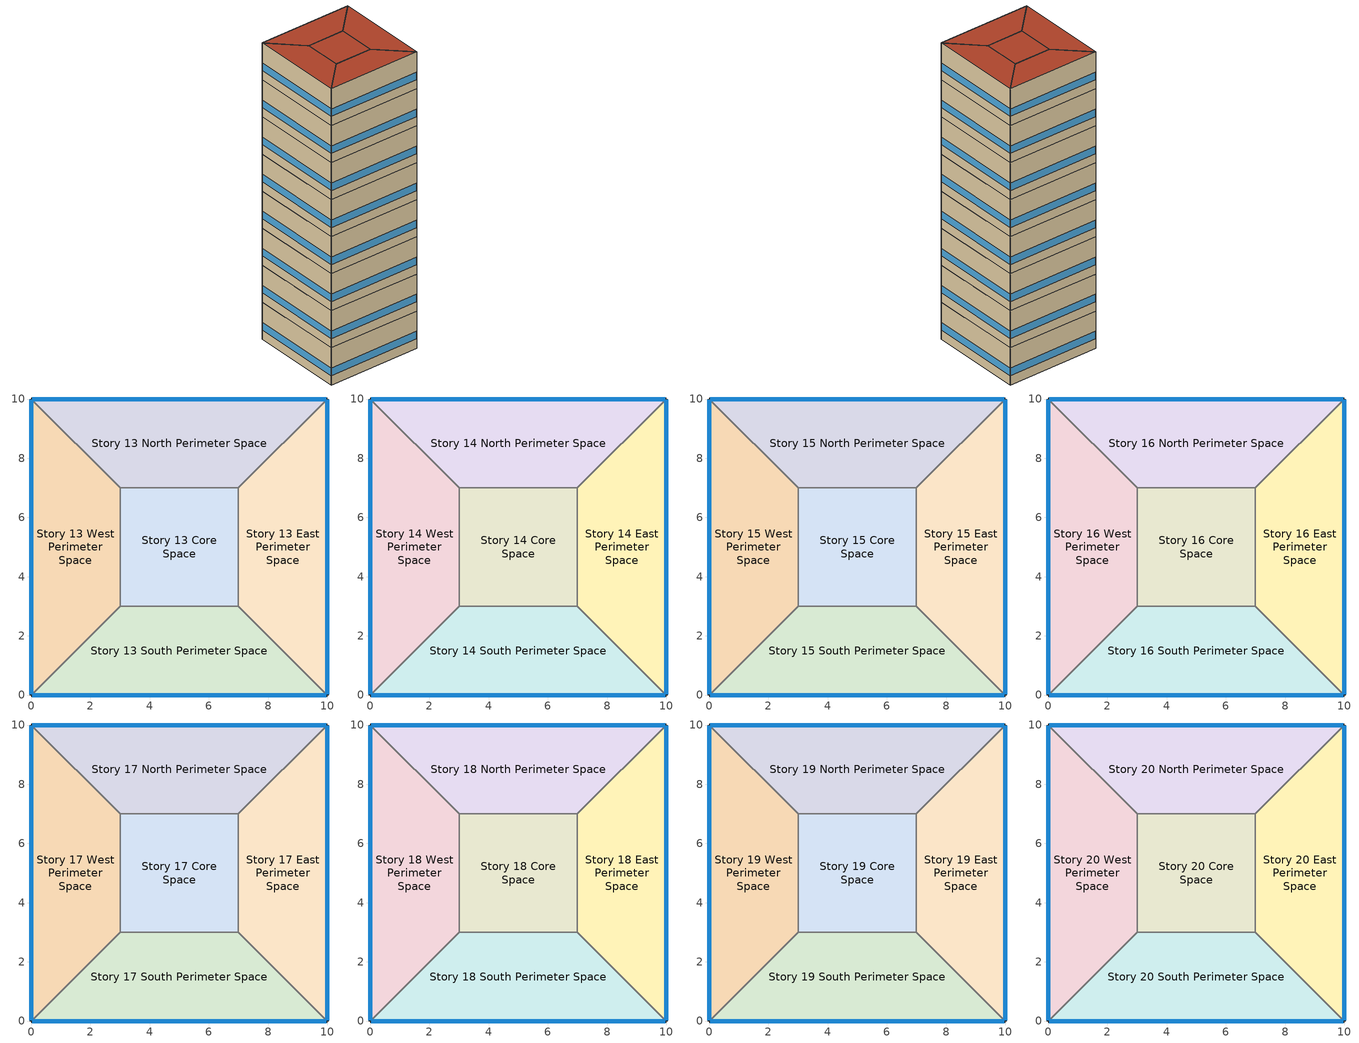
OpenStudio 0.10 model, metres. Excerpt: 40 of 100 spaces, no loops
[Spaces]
Story 13 West Perimeter Space
 floor to Story 12 West Perimeter Space: 0,0 0,10 3,7 3,3 z48
 wall outside: 0,10 0,0 z48:52
 wall to Story 13 North Perimeter Space: 3,7 0,10 z48:52
 wall to Story 13 Core Space: 3,3 3,7 z48:52
 wall to Story 13 South Perimeter Space: 0,0 3,3 z48:52
 window: 0,9.97 0,0.03 z49:49.8
Story 13 North Perimeter Space
 floor to Story 12 North Perimeter Space: 0,10 10,10 7,7 3,7 z48
 wall outside: 10,10 0,10 z48:52
 wall to Story 13 East Perimeter Space: 7,7 10,10 z48:52
 wall to Story 13 Core Space: 3,7 7,7 z48:52
 window: 9.97,10 0.03,10 z49:49.8
Story 13 East Perimeter Space
 floor to Story 12 East Perimeter Space: 10,10 10,0 7,3 7,7 z48
 wall outside: 10,0 10,10 z48:52
 wall to Story 13 South Perimeter Space: 7,3 10,0 z48:52
 wall to Story 13 Core Space: 7,7 7,3 z48:52
 window: 10,0.03 10,9.97 z49:49.8
Story 13 South Perimeter Space
 floor to Story 12 South Perimeter Space: 10,0 0,0 3,3 7,3 z48
 wall outside: 0,0 10,0 z48:52
 wall to Story 13 Core Space: 7,3 3,3 z48:52
 window: 0.03,0 9.97,0 z49:49.8
Story 13 Core Space
 floor to Story 12 Core Space: 3,3 3,7 7,7 7,3 z48
Story 14 West Perimeter Space
 floor to Story 13 West Perimeter Space: 0,0 0,10 3,7 3,3 z52
 wall outside: 0,10 0,0 z52:56
 wall to Story 14 North Perimeter Space: 3,7 0,10 z52:56
 wall to Story 14 Core Space: 3,3 3,7 z52:56
 wall to Story 14 South Perimeter Space: 0,0 3,3 z52:56
 window: 0,9.97 0,0.03 z53:53.8
Story 14 North Perimeter Space
 floor to Story 13 North Perimeter Space: 0,10 10,10 7,7 3,7 z52
 wall outside: 10,10 0,10 z52:56
 wall to Story 14 East Perimeter Space: 7,7 10,10 z52:56
 wall to Story 14 Core Space: 3,7 7,7 z52:56
 window: 9.97,10 0.03,10 z53:53.8
Story 14 East Perimeter Space
 floor to Story 13 East Perimeter Space: 10,10 10,0 7,3 7,7 z52
 wall outside: 10,0 10,10 z52:56
 wall to Story 14 South Perimeter Space: 7,3 10,0 z52:56
 wall to Story 14 Core Space: 7,7 7,3 z52:56
 window: 10,0.03 10,9.97 z53:53.8
Story 14 South Perimeter Space
 floor to Story 13 South Perimeter Space: 10,0 0,0 3,3 7,3 z52
 wall outside: 0,0 10,0 z52:56
 wall to Story 14 Core Space: 7,3 3,3 z52:56
 window: 0.03,0 9.97,0 z53:53.8
Story 14 Core Space
 floor to Story 13 Core Space: 3,3 3,7 7,7 7,3 z52
Story 15 West Perimeter Space
 floor to Story 14 West Perimeter Space: 0,0 0,10 3,7 3,3 z56
 wall outside: 0,10 0,0 z56:60
 wall to Story 15 North Perimeter Space: 3,7 0,10 z56:60
 wall to Story 15 Core Space: 3,3 3,7 z56:60
 wall to Story 15 South Perimeter Space: 0,0 3,3 z56:60
 window: 0,9.97 0,0.03 z57:57.8
Story 15 North Perimeter Space
 floor to Story 14 North Perimeter Space: 0,10 10,10 7,7 3,7 z56
 wall outside: 10,10 0,10 z56:60
 wall to Story 15 East Perimeter Space: 7,7 10,10 z56:60
 wall to Story 15 Core Space: 3,7 7,7 z56:60
 window: 9.97,10 0.03,10 z57:57.8
Story 15 East Perimeter Space
 floor to Story 14 East Perimeter Space: 10,10 10,0 7,3 7,7 z56
 wall outside: 10,0 10,10 z56:60
 wall to Story 15 South Perimeter Space: 7,3 10,0 z56:60
 wall to Story 15 Core Space: 7,7 7,3 z56:60
 window: 10,0.03 10,9.97 z57:57.8
Story 15 South Perimeter Space
 floor to Story 14 South Perimeter Space: 10,0 0,0 3,3 7,3 z56
 wall outside: 0,0 10,0 z56:60
 wall to Story 15 Core Space: 7,3 3,3 z56:60
 window: 0.03,0 9.97,0 z57:57.8
Story 15 Core Space
 floor to Story 14 Core Space: 3,3 3,7 7,7 7,3 z56
Story 16 West Perimeter Space
 floor to Story 15 West Perimeter Space: 0,0 0,10 3,7 3,3 z60
 wall outside: 0,10 0,0 z60:64
 wall to Story 16 North Perimeter Space: 3,7 0,10 z60:64
 wall to Story 16 Core Space: 3,3 3,7 z60:64
 wall to Story 16 South Perimeter Space: 0,0 3,3 z60:64
 window: 0,9.97 0,0.03 z61:61.8
Story 16 North Perimeter Space
 floor to Story 15 North Perimeter Space: 0,10 10,10 7,7 3,7 z60
 wall outside: 10,10 0,10 z60:64
 wall to Story 16 East Perimeter Space: 7,7 10,10 z60:64
 wall to Story 16 Core Space: 3,7 7,7 z60:64
 window: 9.97,10 0.03,10 z61:61.8
Story 16 East Perimeter Space
 floor to Story 15 East Perimeter Space: 10,10 10,0 7,3 7,7 z60
 wall outside: 10,0 10,10 z60:64
 wall to Story 16 South Perimeter Space: 7,3 10,0 z60:64
 wall to Story 16 Core Space: 7,7 7,3 z60:64
 window: 10,0.03 10,9.97 z61:61.8
Story 16 South Perimeter Space
 floor to Story 15 South Perimeter Space: 10,0 0,0 3,3 7,3 z60
 wall outside: 0,0 10,0 z60:64
 wall to Story 16 Core Space: 7,3 3,3 z60:64
 window: 0.03,0 9.97,0 z61:61.8
Story 16 Core Space
 floor to Story 15 Core Space: 3,3 3,7 7,7 7,3 z60
Story 17 West Perimeter Space
 floor to Story 16 West Perimeter Space: 0,0 0,10 3,7 3,3 z64
 wall outside: 0,10 0,0 z64:68
 wall to Story 17 North Perimeter Space: 3,7 0,10 z64:68
 wall to Story 17 Core Space: 3,3 3,7 z64:68
 wall to Story 17 South Perimeter Space: 0,0 3,3 z64:68
 window: 0,9.97 0,0.03 z65:65.8
Story 17 North Perimeter Space
 floor to Story 16 North Perimeter Space: 0,10 10,10 7,7 3,7 z64
 wall outside: 10,10 0,10 z64:68
 wall to Story 17 East Perimeter Space: 7,7 10,10 z64:68
 wall to Story 17 Core Space: 3,7 7,7 z64:68
 window: 9.97,10 0.03,10 z65:65.8
Story 17 East Perimeter Space
 floor to Story 16 East Perimeter Space: 10,10 10,0 7,3 7,7 z64
 wall outside: 10,0 10,10 z64:68
 wall to Story 17 South Perimeter Space: 7,3 10,0 z64:68
 wall to Story 17 Core Space: 7,7 7,3 z64:68
 window: 10,0.03 10,9.97 z65:65.8
Story 17 South Perimeter Space
 floor to Story 16 South Perimeter Space: 10,0 0,0 3,3 7,3 z64
 wall outside: 0,0 10,0 z64:68
 wall to Story 17 Core Space: 7,3 3,3 z64:68
 window: 0.03,0 9.97,0 z65:65.8
Story 17 Core Space
 floor to Story 16 Core Space: 3,3 3,7 7,7 7,3 z64
Story 18 West Perimeter Space
 floor to Story 17 West Perimeter Space: 0,0 0,10 3,7 3,3 z68
 wall outside: 0,10 0,0 z68:72
 wall to Story 18 North Perimeter Space: 3,7 0,10 z68:72
 wall to Story 18 Core Space: 3,3 3,7 z68:72
 wall to Story 18 South Perimeter Space: 0,0 3,3 z68:72
 window: 0,9.97 0,0.03 z69:69.8
Story 18 North Perimeter Space
 floor to Story 17 North Perimeter Space: 0,10 10,10 7,7 3,7 z68
 wall outside: 10,10 0,10 z68:72
 wall to Story 18 East Perimeter Space: 7,7 10,10 z68:72
 wall to Story 18 Core Space: 3,7 7,7 z68:72
 window: 9.97,10 0.03,10 z69:69.8
Story 18 East Perimeter Space
 floor to Story 17 East Perimeter Space: 10,10 10,0 7,3 7,7 z68
 wall outside: 10,0 10,10 z68:72
 wall to Story 18 South Perimeter Space: 7,3 10,0 z68:72
 wall to Story 18 Core Space: 7,7 7,3 z68:72
 window: 10,0.03 10,9.97 z69:69.8
Story 18 South Perimeter Space
 floor to Story 17 South Perimeter Space: 10,0 0,0 3,3 7,3 z68
 wall outside: 0,0 10,0 z68:72
 wall to Story 18 Core Space: 7,3 3,3 z68:72
 window: 0.03,0 9.97,0 z69:69.8
Story 18 Core Space
 floor to Story 17 Core Space: 3,3 3,7 7,7 7,3 z68
Story 19 West Perimeter Space
 floor to Story 18 West Perimeter Space: 0,0 0,10 3,7 3,3 z72
 wall outside: 0,10 0,0 z72:76
 wall to Story 19 North Perimeter Space: 3,7 0,10 z72:76
 wall to Story 19 Core Space: 3,3 3,7 z72:76
 wall to Story 19 South Perimeter Space: 0,0 3,3 z72:76
 window: 0,9.97 0,0.03 z73:73.8
Story 19 North Perimeter Space
 floor to Story 18 North Perimeter Space: 0,10 10,10 7,7 3,7 z72
 wall outside: 10,10 0,10 z72:76
 wall to Story 19 East Perimeter Space: 7,7 10,10 z72:76
 wall to Story 19 Core Space: 3,7 7,7 z72:76
 window: 9.97,10 0.03,10 z73:73.8
Story 19 East Perimeter Space
 floor to Story 18 East Perimeter Space: 10,10 10,0 7,3 7,7 z72
 wall outside: 10,0 10,10 z72:76
 wall to Story 19 South Perimeter Space: 7,3 10,0 z72:76
 wall to Story 19 Core Space: 7,7 7,3 z72:76
 window: 10,0.03 10,9.97 z73:73.8
Story 19 South Perimeter Space
 floor to Story 18 South Perimeter Space: 10,0 0,0 3,3 7,3 z72
 wall outside: 0,0 10,0 z72:76
 wall to Story 19 Core Space: 7,3 3,3 z72:76
 window: 0.03,0 9.97,0 z73:73.8
Story 19 Core Space
 floor to Story 18 Core Space: 3,3 3,7 7,7 7,3 z72
Story 20 West Perimeter Space
 floor to Story 19 West Perimeter Space: 0,0 0,10 3,7 3,3 z76
 wall outside: 0,10 0,0 z76:80
 wall to Story 20 North Perimeter Space: 3,7 0,10 z76:80
 wall to Story 20 Core Space: 3,3 3,7 z76:80
 wall to Story 20 South Perimeter Space: 0,0 3,3 z76:80
 window: 0,9.97 0,0.03 z77:77.8
 roof outside: 3,3 3,7 0,10 0,0 z80
Story 20 North Perimeter Space
 floor to Story 19 North Perimeter Space: 0,10 10,10 7,7 3,7 z76
 wall outside: 10,10 0,10 z76:80
 wall to Story 20 East Perimeter Space: 7,7 10,10 z76:80
 wall to Story 20 Core Space: 3,7 7,7 z76:80
 window: 9.97,10 0.03,10 z77:77.8
 roof outside: 3,7 7,7 10,10 0,10 z80
Story 20 East Perimeter Space
 floor to Story 19 East Perimeter Space: 10,10 10,0 7,3 7,7 z76
 wall outside: 10,0 10,10 z76:80
 wall to Story 20 South Perimeter Space: 7,3 10,0 z76:80
 wall to Story 20 Core Space: 7,7 7,3 z76:80
 window: 10,0.03 10,9.97 z77:77.8
 roof outside: 7,7 7,3 10,0 10,10 z80
Story 20 South Perimeter Space
 floor to Story 19 South Perimeter Space: 10,0 0,0 3,3 7,3 z76
 wall outside: 0,0 10,0 z76:80
 wall to Story 20 Core Space: 7,3 3,3 z76:80
 window: 0.03,0 9.97,0 z77:77.8
 roof outside: 7,3 3,3 0,0 10,0 z80
Story 20 Core Space
 floor to Story 19 Core Space: 3,3 3,7 7,7 7,3 z76
 roof outside: 7,3 7,7 3,7 3,3 z80
[Building]
OS:Building 1: Space Type=ASHRAE_90.1-2004 ClimateZone 1-8 MediumOffice WholeBuilding; Default Construction Set=ASHRAE_189.1-2009_ClimateZone 4-5 (mdoff)_ConstSet
[SizingPeriod:DesignDay] Daily Dry-Bulb Temperature Range {deltaC}=9.4; Barometric Pressure {Pa}=101301; Wind Speed {m/s}=5; Wind Direction {deg}=240; Sky Clearness=0; Rain Indicator=0; Snow Indicator=0; Day of Month=21; Month=7; Day Type=SummerDesignDay; Daylight Saving Time Indicator=0; Dry-Bulb Temperature Range Modifier Type=DefaultMultipliers; Solar Model Indicator=ASHRAETau; ASHRAE Taub=0.55; ASHRAE Taud=1.776
Name | Maximum Dry-Bulb Temperature {C} | Humidity Indicating Conditions at Maximum Dry-Bulb {BasedOnField A3} | Humidity Indicating Type
Philadelphia International Ap Ann Clg .4% Condns DB=>MWB | 34 | 24.1 | Wetbulb
Philadelphia International Ap Ann Clg 1% Condns Enth=>MDB | 30 | 75800 | Enthalpy
Philadelphia International Ap Ann Clg 1% Condns DP=>MDB | 27.4 | 23.5 | Dewpoint
Philadelphia International Ap Ann Clg .4% Condns Enth=>MDB | 31.7 | 79100 | Enthalpy
[Site]
Philadelphia International Ap_PA_USA Design_Conditions: Latitude {deg}=39.87; Longitude {deg}=-75.23; Time Zone {hr}=-5; Elevation {m}=2
[Material]
Name | Roughness | Thickness | Conductivity | Density | Specific Heat | Thermal Absorptance | Solar Absorptance | Visible Absorptance
000_F08 Metal surface | Smooth | 0.0008 | 45.28 | 7824 | 500
000_F16 Acoustic tile | MediumSmooth | 0.0191 | 0.06 | 368 | 590
000_G01a 19mm gypsum board | MediumSmooth | 0.019 | 0.16 | 800 | 1090
000_G05 25mm wood | MediumSmooth | 0.0254 | 0.15 | 608 | 1630
000_I01 25mm insulation board | MediumRough | 0.0254 | 0.03 | 43 | 1210
000_M11 100mm lightweight concrete | MediumRough | 0.1016 | 0.53 | 1280 | 840
1/2IN Gypsum | Smooth | 0.0127 | 0.16 | 784.9 | 830 | 0.9 | 0.92 | 0.92
MAT-CC05 4 HW CONCRETE | Rough | 0.1016 | 1.311 | 2240 | 836.8 | 0.9 | 0.7 | 0.7
Metal Decking | MediumSmooth | 0.0015 | 45.006 | 7680 | 418.4 | 0.9 | 0.7 | 0.3
Roof Insulation [21] | MediumRough | 0.2105 | 0.049 | 265 | 836.8 | 0.9 | 0.7 | 0.7
Roof Membrane | VeryRough | 0.0095 | 0.16 | 1121.29 | 1460 | 0.9 | 0.7 | 0.7
Wall Insulation [39] | MediumRough | 0.1184 | 0.045 | 265 | 836.8 | 0.9 | 0.7 | 0.7
[Material:AirGap]
Name | Thermal Resistance
000_F04 Wall air space resistance | 0.15
000_F05 Ceiling air space resistance | 0.18
[Material:NoMass] Thermal Absorptance=0.9; Solar Absorptance=0.7
Name | Roughness | Thermal Resistance | Visible Absorptance
CP02 CARPET PAD | VeryRough | 0.2165 | 0.8
MAT-SHEATH | Rough | 0.3626 | 0.7
[WindowMaterial:Gas]
000_Air 13mm: Gas Type=Air; Thickness=0.0127
[WindowMaterial:Glazing] Optical Data Type=SpectralAverage; Thickness=0.003; Infrared Transmittance at Normal Incidence=0
Name | Solar Transmittance at Normal Incidence | Front Side Solar Reflectance at Normal Incidence | Back Side Solar Reflectance at Normal Incidence | Visible Transmittance at Normal Incidence | Front Side Visible Reflectance at Normal Incidence | Back Side Visible Reflectance at Normal Incidence | Front Side Infrared Hemispherical Emissivity | Back Side Infrared Hemispherical Emissivity | Conductivity | Dirt Correction Factor for Solar and Visible Transmittance | Solar Diffusing
000_Clear 3mm | 0.837 | 0.075 | 0.075 | 0.898 | 0.081 | 0.081 | 0.84 | 0.84 | 0.9
Theoretical Glass [207] | 0.3311 | 0.6189 | 0.6189 | 0.44 | 0.51 | 0.51 | 0.9 | 0.9 | 0.0133 | 1 | No
[Construction]
000_ExtSlabCarpet_4in_ClimateZone 1-8: MAT-CC05 4 HW CONCRETE, CP02 CARPET PAD
000_Exterior Door: 000_F08 Metal surface, 000_I01 25mm insulation board
000_Exterior Window: 000_Clear 3mm, 000_Air 13mm, 000_Clear 3mm
000_Interior Ceiling: 000_M11 100mm lightweight concrete, 000_F05 Ceiling air space resistance, 000_F16 Acoustic tile
000_Interior Door; 000_Interior Partition: 000_G05 25mm wood
000_Interior Floor: 000_F16 Acoustic tile, 000_F05 Ceiling air space resistance, 000_M11 100mm lightweight concrete
000_Interior Wall: 000_G01a 19mm gypsum board, 000_F04 Wall air space resistance, 000_G01a 19mm gypsum board
000_Interior Window: 000_Clear 3mm
ASHRAE_189.1-2009_ExtRoof_IEAD_ClimateZone 2-5: Roof Membrane, Roof Insulation [21], Metal Decking
ASHRAE_189.1-2009_ExtWall_SteelFrame_ClimateZone 4-8: MAT-SHEATH, Wall Insulation [39], 1/2IN Gypsum
ASHRAE_189.1-2009_ExtWindow_ClimateZone 4-5: Theoretical Glass [207]
[DefaultConstructionSet]
ASHRAE_189.1-2009_ClimateZone 4-5 (mdoff)_ConstSet: Default Exterior Surface Constructions=ASHRAE_189.1-2009_ClimateZone 4-5 (mdoff)_Exterior_DefSurfCons; Default Interior Surface Constructions=000_Interior_DefSurfCons; Default Ground Contact Surface Constructions=000_Ground_DefSurfCons; Default Exterior SubSurface Constructions=ASHRAE_189.1-2009_ClimateZone 4-5 (mdoff)_Exterior_DefSubCons; Default Interior SubSurface Constructions=000_Interior_DefSubCons; Interior Partition Construction=000_Interior Partition
[DefaultSubSurfaceConstructions] Glass Door Construction=000_Exterior Window; Skylight Construction=000_Exterior Window; Tubular Daylight Dome Construction=000_Interior Window; Tubular Daylight Diffuser Construction=000_Interior Window
Name | Fixed Window Construction | Operable Window Construction | Door Construction
000_Interior_DefSubCons | 000_Interior Window | 000_Interior Window | 000_Interior Door
ASHRAE_189.1-2009_ClimateZone 4-5 (mdoff)_Exterior_DefSubCons | ASHRAE_189.1-2009_ExtWindow_ClimateZone 4-5 | ASHRAE_189.1-2009_ExtWindow_ClimateZone 4-5 | 000_Exterior Door
[DefaultSurfaceConstructions]
Name | Floor Construction | Wall Construction | Roof Ceiling Construction
000_Ground_DefSurfCons | 000_ExtSlabCarpet_4in_ClimateZone 1-8 | 000_ExtSlabCarpet_4in_ClimateZone 1-8 | 000_ExtSlabCarpet_4in_ClimateZone 1-8
000_Interior_DefSurfCons | 000_Interior Floor | 000_Interior Wall | 000_Interior Ceiling
ASHRAE_189.1-2009_ClimateZone 4-5 (mdoff)_Exterior_DefSurfCons | 000_ExtSlabCarpet_4in_ClimateZone 1-8 | ASHRAE_189.1-2009_ExtWall_SteelFrame_ClimateZone 4-8 | ASHRAE_189.1-2009_ExtRoof_IEAD_ClimateZone 2-5
[BuildingStory] Nominal Floor to Floor Height {m}=4
Name | Nominal Z Coordinate {m}
Story 13 | 48
Story 14 | 52
Story 15 | 56
Story 16 | 60
Story 17 | 64
Story 18 | 68
Story 19 | 72
Story 20 | 76
[Space]
Name | Building Story | Thermal Zone
Story 13 West Perimeter Space | Story 13 | Thermal Zone 26
Story 13 North Perimeter Space | Story 13 | Thermal Zone 60
Story 13 East Perimeter Space | Story 13 | Thermal Zone 46
Story 13 South Perimeter Space | Story 13 | Thermal Zone 28
Story 13 Core Space | Story 13 | Thermal Zone 34
Story 14 West Perimeter Space | Story 14 | Thermal Zone 58
Story 14 North Perimeter Space | Story 14 | Thermal Zone 33
Story 14 East Perimeter Space | Story 14 | Thermal Zone 83
Story 14 South Perimeter Space | Story 14 | Thermal Zone 89
Story 14 Core Space | Story 14 | Thermal Zone 74
Story 15 West Perimeter Space | Story 15 | Thermal Zone 87
Story 15 North Perimeter Space | Story 15 | Thermal Zone 86
Story 15 East Perimeter Space | Story 15 | Thermal Zone 41
Story 15 South Perimeter Space | Story 15 | Thermal Zone 72
Story 15 Core Space | Story 15 | Thermal Zone 75
Story 16 West Perimeter Space | Story 16 | Thermal Zone 97
Story 16 North Perimeter Space | Story 16 | Thermal Zone 15
Story 16 East Perimeter Space | Story 16 | Thermal Zone 66
Story 16 South Perimeter Space | Story 16 | Thermal Zone 59
Story 16 Core Space | Story 16 | Thermal Zone 32
Story 17 West Perimeter Space | Story 17 | Thermal Zone 36
Story 17 North Perimeter Space | Story 17 | Thermal Zone 67
Story 17 East Perimeter Space | Story 17 | Thermal Zone 6
Story 17 South Perimeter Space | Story 17 | Thermal Zone 22
Story 17 Core Space | Story 17 | Thermal Zone 21
Story 18 West Perimeter Space | Story 18 | Thermal Zone 52
Story 18 North Perimeter Space | Story 18 | Thermal Zone 47
Story 18 East Perimeter Space | Story 18 | Thermal Zone 84
Story 18 South Perimeter Space | Story 18 | Thermal Zone 98
Story 18 Core Space | Story 18 | Thermal Zone 99
Story 19 West Perimeter Space | Story 19 | Thermal Zone 62
Story 19 North Perimeter Space | Story 19 | Thermal Zone 78
Story 19 East Perimeter Space | Story 19 | Thermal Zone 1
Story 19 South Perimeter Space | Story 19 | Thermal Zone 90
Story 19 Core Space | Story 19 | Thermal Zone 73
Story 20 West Perimeter Space | Story 20 | Thermal Zone 5
Story 20 North Perimeter Space | Story 20 | Thermal Zone 71
Story 20 East Perimeter Space | Story 20 | Thermal Zone 25
Story 20 South Perimeter Space | Story 20 | Thermal Zone 100
Story 20 Core Space | Story 20 | Thermal Zone 12
[ThermalZone] Thermostat=Thermostat Setpoint Dual Setpoint 1; Use Ideal Air Loads=No
Thermal Zone 1; Thermal Zone 5; Thermal Zone 6; Thermal Zone 12; Thermal Zone 15; Thermal Zone 21; Thermal Zone 22; Thermal Zone 25; Thermal Zone 26; Thermal Zone 28; Thermal Zone 32; Thermal Zone 33; Thermal Zone 34; Thermal Zone 36; Thermal Zone 41; Thermal Zone 46; Thermal Zone 47; Thermal Zone 52; Thermal Zone 58; Thermal Zone 59; Thermal Zone 60; Thermal Zone 62; Thermal Zone 66; Thermal Zone 67; Thermal Zone 71; Thermal Zone 72; Thermal Zone 73; Thermal Zone 74; Thermal Zone 75; Thermal Zone 78; Thermal Zone 83; Thermal Zone 84; Thermal Zone 86; Thermal Zone 87; Thermal Zone 89; Thermal Zone 90; Thermal Zone 97; Thermal Zone 98; Thermal Zone 99; Thermal Zone 100
[ThermostatSetpoint:DualSetpoint]
Thermostat Setpoint Dual Setpoint 1: Heating Setpoint Temperature Schedule=Heating Sch; Cooling Setpoint Temperature Schedule=Cooling Sch
[ElectricEquipment]
ASHRAE_90.1-2004 ClimateZone 1-8 MediumOffice WholeBuilding Electric Equipment: Electric Equipment Definition=ASHRAE_90.1-2004 ClimateZone 1-8 MediumOffice WholeBuilding Electric Equipment Definition; Space or SpaceType=ASHRAE_90.1-2004 ClimateZone 1-8 MediumOffice WholeBuilding
[DesignSpecification:OutdoorAir]
ASHRAE_90.1-2004 ClimateZone 1-8 MediumOffice WholeBuilding Ventilation: Outdoor Air Method=Sum; Outdoor Air Flow per Person {m3/s-person}=0.00943895
[People]
ASHRAE_90.1-2004 ClimateZone 1-8 MediumOffice WholeBuilding People: People Definition=ASHRAE_90.1-2004 ClimateZone 1-8 MediumOffice WholeBuilding People Definition; Space or SpaceType=ASHRAE_90.1-2004 ClimateZone 1-8 MediumOffice WholeBuilding
[SpaceType]
ASHRAE_90.1-2004 ClimateZone 1-8 MediumOffice WholeBuilding: Default Schedule Set=ASHRAE_90.1-2004 ClimateZone 1-8 MediumOffice WholeBuilding Schedule Set; Design Specification Outdoor Air Object=ASHRAE_90.1-2004 ClimateZone 1-8 MediumOffice WholeBuilding Ventilation
[People:Definition]
ASHRAE_90.1-2004 ClimateZone 1-8 MediumOffice WholeBuilding People Definition: Number of People Calculation Method=People/Area; People per Space Floor Area {person/m2}=0.0538196; Fraction Radiant=0.3
[ElectricEquipment:Definition]
ASHRAE_90.1-2004 ClimateZone 1-8 MediumOffice WholeBuilding Electric Equipment Definition: Design Level Calculation Method=Watts/Area; Watts per Space Floor Area {W/m2}=10.7639
[Lights:Definition]
ASHRAE_90.1-2004 ClimateZone 1-8 MediumOffice WholeBuilding Lights Definition: Design Level Calculation Method=Watts/Area; Watts per Space Floor Area {W/m2}=10.7639
[Lights]
ASHRAE_90.1-2004 ClimateZone 1-8 MediumOffice WholeBuilding Lights: Lights Definition=ASHRAE_90.1-2004 ClimateZone 1-8 MediumOffice WholeBuilding Lights Definition; Space or SpaceType=ASHRAE_90.1-2004 ClimateZone 1-8 MediumOffice WholeBuilding
[DefaultScheduleSet]
ASHRAE_90.1-2004 ClimateZone 1-8 MediumOffice WholeBuilding Schedule Set: Number of People Schedule=Medium Office_Bldg_Occ; People Activity Level Schedule=Medium Office_Activity; Lighting Schedule=Medium Office_Bldg_Light; Electric Equipment Schedule=Medium Office_Bldg_Equip; Infiltration Schedule=Medium Office_Infil_Quarter_On
[SpaceInfiltration:DesignFlowRate]
ASHRAE_90.1-2004 ClimateZone 1-8 MediumOffice WholeBuilding Infiltration: Space or SpaceType=ASHRAE_90.1-2004 ClimateZone 1-8 MediumOffice WholeBuilding; Design Flow Rate Calculation Method=Flow/ExteriorArea; Flow per Exterior Surface Area {m3/s-m2}=0.00030226
[Schedule:Ruleset]
Name | Default Day Schedule | Summer Design Day Schedule | Winter Design Day Schedule
Cooling Sch | Cooling Sch Default
Heating Sch | Heating Sch Default
Medium Office_Activity | Medium Office_Activity Default Schedule | Medium Office_Activity Summer Design Day | Medium Office_Activity Winter Design Day
Medium Office_Bldg_Occ | Medium Office_Bldg_Occ Default Schedule | Medium Office_Bldg_Occ Summer Design Day | Medium Office_Bldg_Occ Winter Design Day
Medium Office_Infil_Quarter_On | Medium Office_Infil_Quarter_On Default Schedule | Medium Office_Infil_Quarter_On Summer Design Day | Medium Office_Infil_Quarter_On Winter Design Day
Medium Office_Bldg_Equip | Medium Office_Bldg_Equip Default Schedule | Medium Office_Bldg_Equip Summer Design Day | Medium Office_Bldg_Equip Winter Design Day
Medium Office_Bldg_Light | Medium Office_Bldg_Light Default Schedule | Medium Office_Bldg_Light Summer Design Day | Medium Office_Bldg_Light Winter Design Day
[Schedule:Day]
Cooling Sch Default: 24, 0, 28
Heating Sch Default: 24, 0, 24
Medium Office_Infil_Quarter_On Rule 2 Day Schedule; Medium Office_Infil_Quarter_On Winter Design Day: 6, 0, 1, 18, 0, 0.25, 24, 0, 1
Medium Office_Bldg_Occ Rule 1 Day Schedule; Medium Office_Bldg_Light Winter Design Day; Medium Office_Bldg_Equip Winter Design Day; Medium Office_Bldg_Occ Winter Design Day: 24, 0, 0
Medium Office_Bldg_Occ Summer Design Day: 6, 0, 0, 22, 0, 1, 24, 0, 0.05
Medium Office_Bldg_Light Rule 1 Day Schedule: 24, 0, 0.05
Medium Office_Bldg_Equip Summer Design Day; Medium Office_Infil_Quarter_On Rule 1 Day Schedule; Medium Office_Bldg_Light Summer Design Day: 24, 0, 1
Medium Office_Bldg_Equip Rule 1 Day Schedule: 24, 0, 0.3
Medium Office_Infil_Quarter_On Default Schedule; Medium Office_Infil_Quarter_On Summer Design Day: 6, 0, 1, 22, 0, 0.25, 24, 0, 1
Medium Office_Bldg_Equip Rule 2 Day Schedule: 6, 0, 0.3, 8, 0, 0.4, 14, 0, 0.5, 17, 0, 0.35, 24, 0, 0.3
Medium Office_Bldg_Light Default Schedule: 5, 0, 0.05, 7, 0, 0.1, 8, 0, 0.3, 17, 0, 0.9, 18, 0, 0.7, 20, 0, 0.5, 22, 0, 0.3, 23, 0, 0.1, 24, 0, 0.05
Medium Office_Bldg_Equip Default Schedule: 8, 0, 0.4, 12, 0, 0.9, 13, 0, 0.8, 17, 0, 0.9, 18, 0, 0.8, 20, 0, 0.6, 22, 0, 0.5, 24, 0, 0.4
Medium Office_Bldg_Occ Default Schedule: 6, 0, 0, 7, 0, 0.1, 8, 0, 0.2, 12, 0, 0.95, 13, 0, 0.5, 17, 0, 0.95, 18, 0, 0.7, 20, 0, 0.4, 22, 0, 0.1, 24, 0, 0.05
Medium Office_Bldg_Occ Rule 2 Day Schedule: 6, 0, 0, 8, 0, 0.1, 14, 0, 0.5, 17, 0, 0.1, 24, 0, 0
Medium Office_Activity Default Schedule; Medium Office_Activity Summer Design Day; Medium Office_Activity Winter Design Day: 24, 0, 120
Medium Office_Bldg_Light Rule 2 Day Schedule: 6, 0, 0.05, 8, 0, 0.1, 14, 0, 0.5, 17, 0, 0.15, 24, 0, 0.05
[Schedule:Rule] Apply Monday=No; Apply Tuesday=No; Apply Wednesday=No; Apply Thursday=No; Apply Friday=No; Date Specification Type=DateRange; Start Month=1; Start Day=1; End Month=12; End Day=31
Name | Schedule Ruleset | Rule Order | Day Schedule | Apply Sunday | Apply Saturday
Medium Office_Bldg_Occ Rule 2 | Medium Office_Bldg_Occ | 1 | Medium Office_Bldg_Occ Rule 2 Day Schedule | No | Yes
Medium Office_Bldg_Equip Rule 1 | Medium Office_Bldg_Equip | 0 | Medium Office_Bldg_Equip Rule 1 Day Schedule | Yes | No
Medium Office_Bldg_Light Rule 2 | Medium Office_Bldg_Light | 1 | Medium Office_Bldg_Light Rule 2 Day Schedule | No | Yes
Medium Office_Infil_Quarter_On Rule 2 | Medium Office_Infil_Quarter_On | 1 | Medium Office_Infil_Quarter_On Rule 2 Day Schedule | No | Yes
Medium Office_Infil_Quarter_On Rule 1 | Medium Office_Infil_Quarter_On | 0 | Medium Office_Infil_Quarter_On Rule 1 Day Schedule | Yes | No
Medium Office_Bldg_Occ Rule 1 | Medium Office_Bldg_Occ | 0 | Medium Office_Bldg_Occ Rule 1 Day Schedule | Yes | No
Medium Office_Bldg_Light Rule 1 | Medium Office_Bldg_Light | 0 | Medium Office_Bldg_Light Rule 1 Day Schedule | Yes | No
Medium Office_Bldg_Equip Rule 2 | Medium Office_Bldg_Equip | 1 | Medium Office_Bldg_Equip Rule 2 Day Schedule | No | Yes
